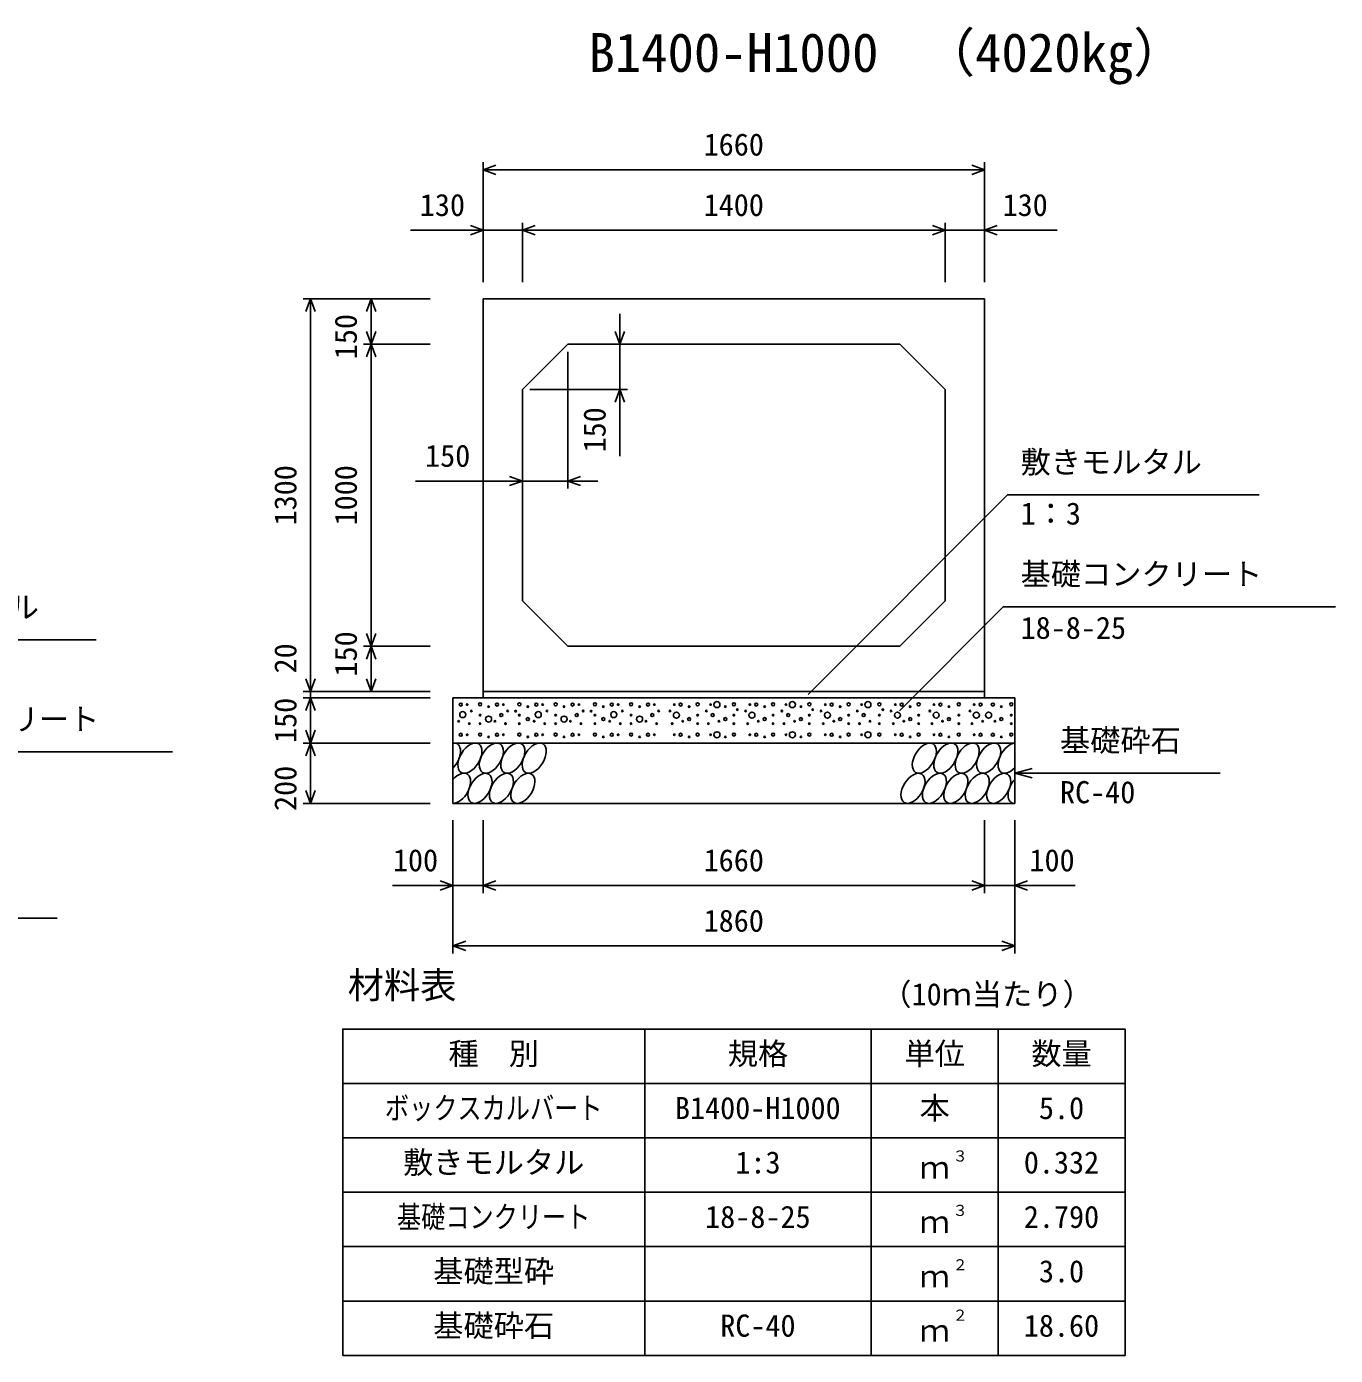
# Model space of a CAD drawing. Units: millimetres, scale not verified. Extents: x -50400 to 50400, y -17820 to 17820.
# Drawn here: x 27718 to 32052, y -4575 to -177 of the extents above; entities that cross this region are included whole.
import ezdxf
from ezdxf.enums import TextEntityAlignment as Align

# ---------------------------------------------------------------- set-up
doc = ezdxf.new("R2010")
doc.units = ezdxf.units.MM
doc.header["$LTSCALE"] = 60
for name, color, linetype, lineweight in [('0-0_DIM', 7, 'Continuous', 25), ('0-2_HATCH', 6, 'Continuous', 25), ('0-3_HYO', 3, 'Continuous', 25), ('0-4_HYO2', 4, 'Continuous', 25), ('0-5_OUTLINE', 3, 'Continuous', 25), ('0-7_TXT', 7, 'Continuous', 25)]:
    doc.layers.add(name, color=color, linetype=linetype, lineweight=lineweight)
doc.styles.add('ＭＳ ゴシック', font='')
doc.styles.get('ＭＳ ゴシック').set_extended_font_data('MS Gothic')

msp = doc.modelspace()

# ---------------------------------------------------------------- linework, layer by layer
at = {"layer": '0-0_DIM'}
for p, q in [((29229.98, -626.22), (29229.98, -1023.11)), ((30889.98, -651.22), (29229.98, -651.22)), ((30889.98, -626.22), (30889.98, -1023.11)), ((29359.98, -826.22), (29359.98, -1023.11)), ((30759.98, -826.22), (30759.98, -1023.11)), ((28989.24, -851.22), (29229.98, -851.22)), ((29359.98, -851.22), (29229.98, -851.22)), ((30759.98, -851.22), (29359.98, -851.22)), ((30759.98, -851.22), (30889.98, -851.22)), ((31130.73, -851.22), (30889.98, -851.22)), ((28633.88, -1078.11), (29054.98, -1078.11)), ((28658.88, -2378.11), (28658.88, -1078.11)), ((28858.88, -1078.11), (28858.88, -1228.11)), ((29682.46, -1128.11), (29682.46, -1228.11)), ((28833.88, -1228.11), (29054.98, -1228.11)), ((28858.88, -1228.11), (28858.88, -2228.11)), ((29682.46, -1378.11), (29682.46, -1228.11)), ((29509.98, -1253.11), (29509.98, -1706.13)), ((29384.98, -1378.11), (29707.46, -1378.11)), ((29682.46, -1378.11), (29682.46, -1598.99)), ((29005.88, -1681.13), (29359.98, -1681.13)), ((29509.98, -1681.13), (29359.98, -1681.13)), ((29509.98, -1681.13), (29609.98, -1681.13)), ((30306.2, -2387.45), (30966.48, -1727.17)), ((31798.89, -1727.17), (30966.48, -1727.17)), ((30608.01, -2441.84), (30952.07, -2097.78)), ((32051.62, -2097.78), (30952.07, -2097.78)), ((27948.89, -2207.17), (27116.48, -2207.17)), ((28833.88, -2228.11), (29054.98, -2228.11)), ((28858.88, -2378.11), (28858.88, -2228.11)), ((28633.88, -2378.11), (29054.98, -2378.11)), ((28633.88, -2398.11), (29054.98, -2398.11)), ((28658.88, -2378.11), (28658.88, -2398.11)), ((28658.88, -2398.11), (28658.88, -2548.11)), ((28633.88, -2548.11), (29054.98, -2548.11)), ((28658.88, -2548.11), (28658.88, -2748.11)), ((28201.62, -2577.78), (27102.07, -2577.78)), ((30989.98, -2648.11), (31047.94, -2632.58)), ((31669.79, -2648.11), (30989.98, -2648.11)), ((30989.98, -2648.11), (31047.94, -2663.64)), ((28633.88, -2748.11), (29054.98, -2748.11)), ((29129.98, -3244.72), (29129.98, -2803.11)), ((29229.98, -3044.72), (29229.98, -2803.11)), ((30889.98, -3044.72), (30889.98, -2803.11)), ((30889.98, -3044.72), (30889.98, -2803.11)), ((30989.98, -3244.72), (30989.98, -2803.11)), ((28930.44, -3019.72), (29129.98, -3019.72)), ((29229.98, -3019.72), (29129.98, -3019.72)), ((30889.98, -3019.72), (29229.98, -3019.72)), ((30989.98, -3019.72), (30889.98, -3019.72)), ((31189.53, -3019.72), (30989.98, -3019.72)), ((27819.79, -3128.11), (27139.98, -3128.11)), ((30989.98, -3219.72), (29129.98, -3219.72))]:
    msp.add_line(p, q, dxfattribs=at)
for points in [[(29272.27, -635.83), (29229.98, -651.22), (29272.27, -666.61)], [(30847.7, -635.83), (30889.98, -651.22), (30847.7, -666.61)], [(29187.7, -835.83), (29229.98, -851.22), (29187.7, -866.61)], [(29402.27, -835.83), (29359.98, -851.22), (29402.27, -866.61)], [(30717.7, -835.83), (30759.98, -851.22), (30717.7, -866.61)], [(30932.27, -835.83), (30889.98, -851.22), (30932.27, -866.61)], [(28674.27, -1120.4), (28658.88, -1078.11), (28643.49, -1120.4)], [(28874.27, -1120.4), (28858.88, -1078.11), (28843.49, -1120.4)], [(28874.27, -1185.83), (28858.88, -1228.11), (28843.49, -1185.83)], [(29697.85, -1185.83), (29682.46, -1228.11), (29667.07, -1185.83)], [(28874.27, -1270.4), (28858.88, -1228.11), (28843.49, -1270.4)], [(29697.85, -1420.4), (29682.46, -1378.11), (29667.07, -1420.4)], [(29317.7, -1665.74), (29359.98, -1681.13), (29317.7, -1696.52)], [(29552.27, -1665.74), (29509.98, -1681.13), (29552.27, -1696.52)], [(28874.27, -2185.83), (28858.88, -2228.11), (28843.49, -2185.83)], [(28874.27, -2270.4), (28858.88, -2228.11), (28843.49, -2270.4)], [(28674.27, -2335.83), (28658.88, -2378.11), (28643.49, -2335.83)], [(28874.27, -2335.83), (28858.88, -2378.11), (28843.49, -2335.83)], [(28674.27, -2440.4), (28658.88, -2398.11), (28643.49, -2440.4)], [(28674.27, -2505.83), (28658.88, -2548.11), (28643.49, -2505.83)], [(28674.27, -2590.4), (28658.88, -2548.11), (28643.49, -2590.4)], [(28674.27, -2705.83), (28658.88, -2748.11), (28643.49, -2705.83)], [(29087.7, -3004.33), (29129.98, -3019.72), (29087.7, -3035.12)], [(29272.27, -3004.33), (29229.98, -3019.72), (29272.27, -3035.12)], [(30847.7, -3004.33), (30889.98, -3019.72), (30847.7, -3035.12)], [(31032.27, -3004.33), (30989.98, -3019.72), (31032.27, -3035.12)], [(29172.27, -3204.33), (29129.98, -3219.72), (29172.27, -3235.12)], [(30947.7, -3204.33), (30989.98, -3219.72), (30947.7, -3235.12)]]:
    msp.add_lwpolyline(points, dxfattribs=at)
at = {"layer": '0-2_HATCH'}
for centre, radius in [((29156.02, -2420.93), 5), ((29177.05, -2420.93), 2.5), ((29219.95, -2420.06), 5), ((29276.02, -2420.93), 5), ((29297.05, -2420.93), 2.5), ((29349.95, -2420.06), 5), ((29406.02, -2420.93), 5), ((29427.05, -2420.93), 2.5), ((29469.95, -2420.06), 5), ((29526.02, -2420.93), 5), ((29547.05, -2420.93), 2.5), ((29599.95, -2420.06), 5), ((29656.02, -2420.93), 5), ((29677.05, -2420.93), 2.5), ((29719.95, -2420.06), 5), ((29776.02, -2420.93), 5), ((29797.05, -2420.93), 2.5), ((29862.91, -2420.93), 2.5), ((29883.94, -2420.93), 5), ((29940.01, -2420.06), 5), ((29982.91, -2420.93), 2.5), ((30003.94, -2420.93), 10), ((30060.01, -2420.06), 5), ((30112.91, -2420.93), 2.5), ((30133.94, -2420.93), 5), ((30190.01, -2420.06), 5), ((30232.91, -2420.93), 2.5), ((30253.94, -2420.93), 10), ((30310.01, -2420.06), 5), ((30362.91, -2420.93), 2.5), ((30383.94, -2420.93), 5), ((30440.01, -2420.06), 5), ((30482.91, -2420.93), 2.5), ((30503.94, -2420.93), 10), ((30541.84, -2420.06), 5), ((30594.73, -2420.93), 2.5), ((30615.76, -2420.93), 5), ((30671.84, -2420.06), 5), ((30722.79, -2420.93), 2.5), ((30743.83, -2420.93), 5), ((30804.77, -2420.06), 5), ((30855.72, -2420.93), 2.5), ((30876.75, -2420.93), 5), ((30917.42, -2420.93), 5), ((30978.36, -2420.06), 5), ((29162.56, -2453.95), 10), ((29191.07, -2441.95), 2.5), ((29219.95, -2455.95), 2.5), ((29247.99, -2469.08), 10), ((29247.99, -2427.94), 2.5), ((29290.04, -2455.95), 5), ((29311.07, -2441.95), 2.5), ((29337.53, -2442.85), 2.5), ((29349.95, -2455.95), 2.5), ((29377.99, -2427.94), 2.5), ((29412.56, -2453.95), 10), ((29441.07, -2441.95), 2.5), ((29469.95, -2455.95), 2.5), ((29497.99, -2469.08), 10), ((29497.99, -2427.94), 2.5), ((29540.04, -2455.95), 5), ((29561.07, -2441.95), 2.5), ((29587.53, -2442.85), 2.5), ((29599.95, -2455.95), 2.5), ((29627.99, -2427.94), 2.5), ((29662.56, -2453.95), 10), ((29691.07, -2441.95), 2.5), ((29719.95, -2455.95), 2.5), ((29747.99, -2469.08), 10), ((29747.99, -2427.94), 2.5), ((29790.04, -2455.95), 5), ((29811.07, -2441.95), 2.5), ((29848.89, -2441.95), 2.5), ((29869.92, -2455.95), 10), ((29911.98, -2427.94), 2.5), ((29940.01, -2455.95), 2.5), ((29968.89, -2441.95), 2.5), ((29989.92, -2455.95), 5), ((30031.98, -2427.94), 2.5), ((30060.01, -2455.95), 2.5), ((30071.35, -2437.63), 2.5), ((30098.89, -2441.95), 2.5), ((30119.92, -2455.95), 10), ((30161.98, -2427.94), 2.5), ((30190.01, -2455.95), 2.5), ((30218.89, -2441.95), 2.5), ((30239.92, -2455.95), 5), ((30281.98, -2427.94), 2.5), ((30310.01, -2455.95), 2.5), ((30321.35, -2437.63), 2.5), ((30348.89, -2441.95), 2.5), ((30369.92, -2455.95), 10), ((30411.98, -2427.94), 2.5), ((30440.01, -2455.95), 2.5), ((30468.89, -2441.95), 2.5), ((30489.92, -2455.95), 5), ((30541.84, -2455.95), 2.5), ((30553.18, -2437.63), 2.5), ((30580.71, -2441.95), 2.5), ((30601.74, -2455.95), 10), ((30643.8, -2427.94), 2.5), ((30671.84, -2455.95), 2.5), ((30708.78, -2441.95), 2.5), ((30729.81, -2455.95), 10), ((30771.86, -2427.94), 2.5), ((30804.77, -2455.95), 2.5), ((30841.7, -2441.95), 2.5), ((30862.73, -2455.95), 10), ((30903.4, -2455.95), 10), ((30945.46, -2427.94), 2.5), ((30978.36, -2455.95), 2.5), ((29149.01, -2476.09), 2.5), ((29184.06, -2483.96), 2.5), ((29219.95, -2483.96), 2.5), ((29269.01, -2476.09), 2.5), ((29304.06, -2483.96), 2.5), ((29349.95, -2483.96), 2.5), ((29377.99, -2469.08), 5), ((29399.01, -2476.09), 2.5), ((29434.06, -2483.96), 2.5), ((29469.95, -2483.96), 2.5), ((29519.01, -2476.09), 2.5), ((29554.06, -2483.96), 2.5), ((29599.95, -2483.96), 2.5), ((29627.99, -2469.08), 5), ((29649.01, -2476.09), 2.5), ((29684.06, -2483.96), 2.5), ((29719.95, -2483.96), 2.5), ((29769.01, -2476.09), 2.5), ((29804.06, -2483.96), 2.5), ((29855.9, -2483.96), 2.5), ((29890.95, -2476.09), 2.5), ((29911.98, -2469.08), 5), ((29940.01, -2483.96), 2.5), ((29975.9, -2483.96), 2.5), ((30010.95, -2476.09), 2.5), ((30031.98, -2469.08), 5), ((30060.01, -2483.96), 2.5), ((30105.9, -2483.96), 2.5), ((30140.95, -2476.09), 2.5), ((30161.98, -2469.08), 5), ((30190.01, -2483.96), 2.5), ((30225.9, -2483.96), 2.5), ((30260.95, -2476.09), 2.5), ((30281.98, -2469.08), 5), ((30310.01, -2483.96), 2.5), ((30355.9, -2483.96), 2.5), ((30390.95, -2476.09), 2.5), ((30411.98, -2469.08), 5), ((30440.01, -2483.96), 2.5), ((30475.9, -2483.96), 2.5), ((30510.95, -2476.09), 2.5), ((30541.84, -2483.96), 2.5), ((30587.72, -2483.96), 2.5), ((30622.77, -2476.09), 2.5), ((30643.8, -2469.08), 5), ((30671.84, -2483.96), 2.5), ((30715.79, -2483.96), 2.5), ((30750.83, -2476.09), 2.5), ((30771.86, -2469.08), 5), ((30804.77, -2483.96), 2.5), ((30848.71, -2483.96), 2.5), ((30883.76, -2476.09), 2.5), ((30924.43, -2476.09), 2.5), ((30945.46, -2469.08), 5), ((30978.36, -2483.96), 2.5), ((29156.02, -2520.93), 5), ((29177.05, -2520.93), 2.5), ((29219.95, -2520.06), 5), ((29247.99, -2527.94), 2.5), ((29276.02, -2520.93), 5), ((29297.05, -2520.93), 2.5), ((29349.95, -2520.06), 5), ((29377.99, -2527.94), 2.5), ((29406.02, -2520.93), 5), ((29427.05, -2520.93), 2.5), ((29469.95, -2520.06), 5), ((29497.99, -2527.94), 2.5), ((29526.02, -2520.93), 5), ((29547.05, -2520.93), 2.5), ((29599.95, -2520.06), 5), ((29627.99, -2527.94), 2.5), ((29656.02, -2520.93), 5), ((29677.05, -2520.93), 2.5), ((29719.95, -2520.06), 5), ((29747.99, -2527.94), 2.5), ((29776.02, -2520.93), 5), ((29797.05, -2520.93), 2.5), ((29862.91, -2520.93), 2.5), ((29883.94, -2520.93), 5), ((29911.98, -2527.94), 2.5), ((29940.01, -2520.06), 5), ((29982.91, -2520.93), 2.5), ((30003.94, -2520.93), 10), ((30031.98, -2527.94), 2.5), ((30060.01, -2520.06), 5), ((30112.91, -2520.93), 2.5), ((30133.94, -2520.93), 5), ((30161.98, -2527.94), 2.5), ((30190.01, -2520.06), 5), ((30232.91, -2520.93), 2.5), ((30253.94, -2520.93), 10), ((30281.98, -2527.94), 2.5), ((30310.01, -2520.06), 5), ((30362.91, -2520.93), 2.5), ((30383.94, -2520.93), 5), ((30411.98, -2527.94), 2.5), ((30440.01, -2520.06), 5), ((30482.91, -2520.93), 2.5), ((30503.94, -2520.93), 10), ((30541.84, -2520.06), 5), ((30594.73, -2520.93), 2.5), ((30615.76, -2520.93), 5), ((30643.8, -2527.94), 2.5), ((30671.84, -2520.06), 5), ((30722.79, -2520.93), 2.5), ((30743.83, -2520.93), 5), ((30771.86, -2527.94), 2.5), ((30804.77, -2520.06), 5), ((30855.72, -2520.93), 2.5), ((30876.75, -2520.93), 5), ((30917.42, -2520.93), 5), ((30945.46, -2527.94), 2.5), ((30978.36, -2520.06), 5)]:
    msp.add_circle(centre, radius, dxfattribs=at)
for centre, start_param, end_param in [((29115.33, -2598.12), 4.3355439, 6.7245934), ((30974.54, -2598.12), 0.4199491, 4.357003), ((29148.58, -2698.11), 3.4740877, 7.5860497), ((31007.79, -2698.11), 1.2805297, 3.4964223)]:
    msp.add_ellipse(centre, major_axis=(29.09, 47.08), ratio=0.5792, start_param=start_param, end_param=end_param, dxfattribs=at)
for centre in [(29186.29, -2598.12), (29257.24, -2598.12), (29328.2, -2598.12), (29399.15, -2598.12), (30690.71, -2598.12), (30761.67, -2598.12), (30832.63, -2598.12), (30903.58, -2598.12), (29219.53, -2698.11), (29290.49, -2698.11), (29361.45, -2698.11), (30653.01, -2698.11), (30723.96, -2698.11), (30794.92, -2698.11), (30865.87, -2698.11), (30936.83, -2698.11)]:
    msp.add_ellipse(centre, major_axis=(29.09, 47.08), ratio=0.5792, dxfattribs=at)
at = {"layer": '0-3_HYO'}
for p, q in [((29764.98, -3494.72), (29764.98, -4574.72)), ((30514.98, -3494.72), (30514.98, -4574.72)), ((30934.98, -3494.72), (30934.98, -4574.72)), ((28764.98, -3674.72), (31354.98, -3674.72))]:
    msp.add_line(p, q, dxfattribs=at)
msp.add_lwpolyline([(28764.98, -4574.72), (31354.98, -4574.72), (31354.98, -3494.72), (28764.98, -3494.72)], close=True, dxfattribs=at)
at = {"layer": '0-4_HYO2'}
for p, q in [((28764.98, -3854.72), (31354.98, -3854.72)), ((28764.98, -4034.72), (31354.98, -4034.72)), ((28764.98, -4214.72), (31354.98, -4214.72)), ((28764.98, -4394.72), (31354.98, -4394.72))]:
    msp.add_line(p, q, dxfattribs=at)
at = {"layer": '0-5_OUTLINE'}
for p, q in [((30889.98, -1078.11), (29229.98, -1078.11)), ((29229.98, -2398.11), (29229.98, -1078.11)), ((30889.98, -2398.11), (30889.98, -1078.11)), ((29359.98, -1378.11), (29509.98, -1228.11)), ((30609.98, -1228.11), (29509.98, -1228.11)), ((30609.98, -1228.11), (30759.98, -1378.11)), ((29359.98, -1378.11), (29359.98, -2078.11)), ((29509.98, -2228.11), (29359.98, -2078.11)), ((30609.98, -2228.11), (29509.98, -2228.11)), ((29129.98, -2398.11), (29129.98, -2748.11)), ((29129.98, -2398.11), (30989.98, -2398.11)), ((30889.98, -2378.11), (29229.98, -2378.11)), ((30989.98, -2398.11), (30989.98, -2748.11)), ((29129.98, -2548.11), (30989.98, -2548.11)), ((29129.98, -2748.11), (30989.98, -2748.11))]:
    msp.add_line(p, q, dxfattribs=at)
msp.add_lwpolyline([(30759.98, -1378.11), (30759.98, -2078.11), (30609.98, -2228.11)], dxfattribs=at)

# ---------------------------------------------------------------- texts
at = {"layer": '0-0_DIM', "style": 'ＭＳ ゴシック'}
for s, p in [('1660', (29959.98, -626.22)), ('130', (29020.34, -826.22)), ('1400', (29959.98, -826.22)), ('130', (30949.62, -826.22)), ('150', (29037.84, -1656.13)), ('敷きモルタル', (31009.33, -1677.17)), ('1：3', (31009.33, -1847.28)), ('基礎コンクリート', (31009.33, -2047.78)), ('敷きモルタル', (27159.33, -2157.17)), ('18-8-25', (31009.33, -2225.41)), ('基礎コンクリート', (27159.33, -2527.78)), ('基礎砕石', (31139.72, -2598.11)), ('RC-40', (31139.72, -2769.49)), ('100', (28931.34, -2994.72)), ('1660', (29959.98, -2994.72)), ('100', (31038.62, -2994.72)), ('1860', (29959.98, -3194.72))]:
    msp.add_text(s, height=73.31, dxfattribs=at).set_placement(p, align=Align.BOTTOM_LEFT)
for s, p in [('150', (28833.88, -1278.11)), ('150', (29657.46, -1586.61)), ('1300', (28633.88, -1828.11)), ('1000', (28833.88, -1828.11)), ('150', (28833.88, -2328.11)), ('20', (28633.88, -2318.04)), ('150', (28633.88, -2548.11)), ('200', (28633.88, -2773.11))]:
    msp.add_text(s, height=73.31, rotation=90, dxfattribs=at).set_placement(p, align=Align.BOTTOM_LEFT)
at = {"layer": '0-7_TXT', "style": 'ＭＳ ゴシック'}
for s, height, p in [('B1400-H1000', 128.3, (29578.73, -365.61)), ('（4020kg）', 128.3, (30683.57, -365.61)), ('材料表', 87.98, (28781.65, -3419.72)), ('（10ｍ当たり）', 73.31, (30548.31, -3438.06)), ('種\u3000別', 73.31, (29114.98, -3634.72)), ('規格', 73.31, (30039.98, -3634.72)), ('単位', 73.31, (30624.98, -3634.72)), ('数量', 73.31, (31044.98, -3634.72)), ('B1400-H1000', 73.31, (29864.98, -3814.72)), ('本', 73.31, (30674.98, -3814.72)), ('5.0', 73.31, (31069.98, -3814.72)), ('敷きモルタル', 73.31, (28964.98, -3994.72)), ('1:3', 73.31, (30064.98, -3994.72)), ('３', 36.66, (30784.22, -3944.11)), ('0.332', 73.31, (31019.98, -3994.72)), ('ｍ', 73.31, (30674.98, -4011.39)), ('18-8-25', 73.31, (29964.98, -4174.72)), ('３', 36.66, (30784.22, -4124.11)), ('2.790', 73.31, (31019.98, -4174.72)), ('ｍ', 73.31, (30674.98, -4191.39)), ('基礎型砕', 73.31, (29064.98, -4354.72)), ('２', 36.66, (30784.22, -4304.11)), ('3.0', 73.31, (31069.98, -4354.72)), ('ｍ', 73.31, (30674.98, -4371.39)), ('基礎砕石', 73.31, (29064.98, -4534.72)), ('RC-40', 73.31, (30014.98, -4534.72)), ('２', 36.66, (30784.22, -4470.78)), ('18.60', 73.31, (31019.98, -4534.72)), ('ｍ', 73.31, (30674.98, -4551.39))]:
    msp.add_text(s, height=height, dxfattribs=at).set_placement(p, align=Align.BOTTOM_LEFT)
at = {"layer": '0-7_TXT', "style": 'ＭＳ ゴシック', "width": 0.8}
for s, p in [('ボックスカルバート', (28904.98, -3814.72)), ('基礎コンクリート', (28944.98, -4174.72))]:
    msp.add_text(s, height=73.31, dxfattribs=at).set_placement(p, align=Align.BOTTOM_LEFT)

doc.saveas('drawing.dxf')
